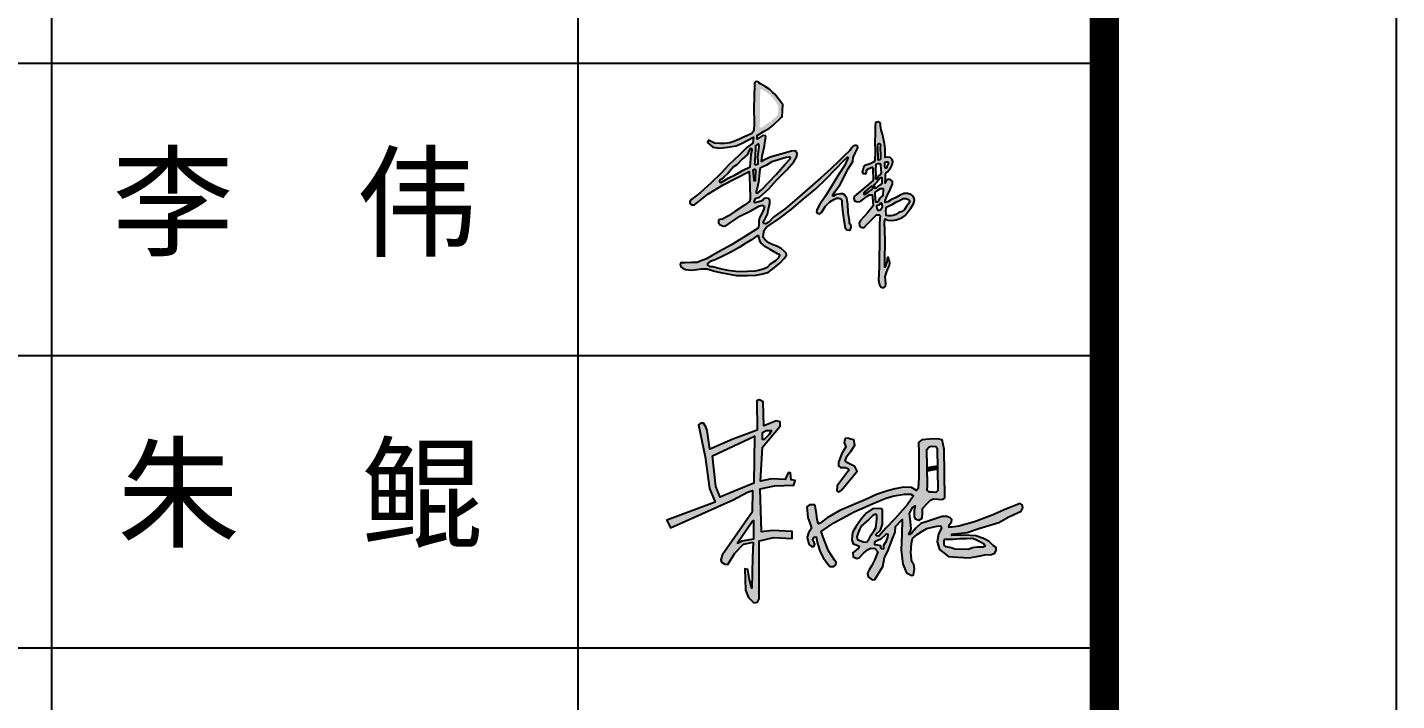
# Model space of a CAD drawing. Extents: x 9539573 to 9710259, y 1656270 to 2510207.
# Drawn here: x 9678225 to 9682909, y 1676354 to 1678657 of the extents above; entities that cross this region are included whole.
import ezdxf

# ---------------------------------------------------------------- set-up
doc = ezdxf.new("R2010")
doc.units = 0
doc.header["$LTSCALE"] = 1000
doc.header["$MEASUREMENT"] = 0
doc.layers.get('0').update_dxf_attribs({"linetype": 'CONTINUOUS'})
for name, color, linetype in [('PP-PM-TK', 7, 'CONTINUOUS'), ('PUB_TITLE', 4, 'CONTINUOUS'), ('签名', 255, 'CONTINUOUS')]:
    doc.layers.add(name, color=color, linetype=linetype)
doc.styles.add('-黑体', font='')
doc.styles.get('-黑体').set_extended_font_data('SimSun')

# ---------------------------------------------------------------- blocks, each defined once
blk = doc.blocks.new('A1-TK')
h = blk.add_hatch(color=7)
h.paths.add_polyline_path([(9150602.5, 1818049.7), (9150629.6, 1818079.5), (9150664.9, 1818114.8), (9150688.1, 1818141.9), (9150698.8, 1818161), (9150699.8, 1818171.1), (9150697.7, 1818176.1), (9150691.3, 1818180.1), (9150680.2, 1818178.9), (9150607.9, 1818158.5), (9150583.5, 1818147.2), (9150577.8, 1818143.6), (9150579.8, 1818161.3), (9150588.1, 1818196.6), (9150590.3, 1818215.2), (9150592.5, 1818226.3), (9150591, 1818231.3), (9150585.5, 1818232.2), (9150580.2, 1818231.2), (9150569.4, 1818224.6), (9150563.3, 1818220.4), (9150563.3, 1818232.9), (9150584.5, 1818246.6), (9150604.6, 1818257.5), (9150616.7, 1818266.4), (9150643.2, 1818291.4), (9150647.9, 1818296.5), (9150650.2, 1818337.1), (9150642.5, 1818348.6), (9150633.5, 1818360.1), (9150624.3, 1818372.5), (9150615.5, 1818380.9), (9150605.9, 1818389.3), (9150590.8, 1818399.7), (9150574.1, 1818408.7), (9150568.5, 1818412.3), (9150565.9, 1818416.4), (9150558.4, 1818416.8), (9150554.3, 1818412.7), (9150553.5, 1818408), (9150552.6, 1818363.2), (9150552.1, 1818328), (9150553.1, 1818273.2), (9150551.1, 1818248.8), (9150545, 1818239.3), (9150529.7, 1818232.7), (9150514, 1818225.9), (9150502.1, 1818219.6), (9150482.8, 1818212.4), (9150469, 1818207.1), (9150450.9, 1818205.5), (9150435, 1818204.8), (9150417.4, 1818206.3), (9150409.9, 1818209.8), (9150405.1, 1818212.1), (9150397, 1818215.9), (9150393.4, 1818208.4), (9150411.3, 1818192.6), (9150434.8, 1818189.5), (9150461.8, 1818192.2), (9150491.4, 1818196.5), (9150511.6, 1818206.5), (9150550, 1818226.4), (9150548.3, 1818206.5), (9150529.2, 1818192.3), (9150501.3, 1818164.6), (9150465.5, 1818131.9), (9150440.3, 1818103.3), (9150405, 1818069.8), (9150368.6, 1818037.7), (9150338.9, 1818014.6), (9150332.1, 1818006.1), (9150333.4, 1817999), (9150338.1, 1817995.1), (9150348.4, 1817995.6), (9150394.4, 1818031.3), (9150446.7, 1818063.8), (9150486.9, 1818083.7), (9150535.4, 1818109.6), (9150538, 1818063.5), (9150539.2, 1818014.8), (9150536.9, 1818006.1), (9150516, 1817991.3), (9150486.5, 1817972.3), (9150464.8, 1817958), (9150444.1, 1817946.1), (9150436.1, 1817944.8), (9150432.5, 1817944), (9150430.7, 1817940.6), (9150430.5, 1817933.7), (9150436.9, 1817926.6), (9150447.6, 1817922.4), (9150455.8, 1817923.7), (9150503.9, 1817956.2), (9150541.5, 1817974.7), (9150568.6, 1817990.9), (9150580.4, 1817994), (9150587.6, 1817989.9), (9150583.1, 1817974.7), (9150572.8, 1817955.5), (9150570.7, 1817950.7), (9150568.3, 1817939.9), (9150568.7, 1817924.1), (9150565.9, 1817915.5), (9150508.6, 1817879), (9150472.9, 1817856.8), (9150437.6, 1817837.6), (9150408.9, 1817821.5), (9150389.3, 1817810.2), (9150368.4, 1817802.4), (9150357.9, 1817797.7), (9150338.5, 1817797.7), (9150317.2, 1817797.3), (9150302.1, 1817796.6), (9150299.9, 1817792.1), (9150301.7, 1817783.7), (9150309.6, 1817777), (9150318.3, 1817774.2), (9150338.7, 1817771.9), (9150356.2, 1817774.4), (9150371.2, 1817776.4), (9150392.1, 1817776.2), (9150416.9, 1817768.8), (9150442.8, 1817762.3), (9150492.7, 1817753.9), (9150528.5, 1817753.5), (9150559.4, 1817754.3), (9150582.8, 1817759.1), (9150601.6, 1817765.4), (9150622.8, 1817781.2), (9150640.8, 1817796.1), (9150655.2, 1817812.2), (9150663.4, 1817823.6), (9150661.7, 1817829.8), (9150655.2, 1817836.4), (9150645.4, 1817846.3), (9150632.3, 1817852.5), (9150614.1, 1817860.1), (9150603.4, 1817865.8), (9150591.2, 1817874.6), (9150583.6, 1817883.5), (9150584.1, 1817896), (9150586.8, 1817909.1), (9150595.3, 1817918.3), (9150636.9, 1817947.7), (9150679.4, 1817979.5), (9150719.1, 1818013.9), (9150763.2, 1818050), (9150798.9, 1818084.7), (9150831.7, 1818118.1), (9150860.2, 1818147.9), (9150871.4, 1818158.7), (9150874, 1818157), (9150862.9, 1818130.4), (9150839.1, 1818094.4), (9150809.5, 1818045.6), (9150796.1, 1818023.6), (9150776.4, 1817994.7), (9150767.6, 1817978.2), (9150766.3, 1817971.8), (9150768.6, 1817966.3), (9150777, 1817964.4), (9150783.4, 1817969.5), (9150796.6, 1817990.4), (9150811.2, 1818005.5), (9150824.8, 1818013.6), (9150834.1, 1818017.5), (9150842.8, 1818018.2), (9150849.6, 1818015.5), (9150852, 1818011.7), (9150852.4, 1817998.2), (9150855.8, 1817966.2), (9150859.7, 1817943.2), (9150864.4, 1817917.1), (9150869.8, 1817909.8), (9150878.2, 1817909.1), (9150882.6, 1817910.6), (9150884.8, 1817919.3), (9150883.1, 1817927.5), (9150878.6, 1817931.8), (9150878.3, 1817940.1), (9150874.6, 1817968.8), (9150872.7, 1817997.6), (9150869.4, 1818018.4), (9150865.9, 1818023), (9150861.8, 1818029.3), (9150855.5, 1818033.1), (9150847.9, 1818032.6), (9150834, 1818030.4), (9150829.1, 1818028.2), (9150824.5, 1818025.2), (9150820.7, 1818027.4), (9150828.3, 1818039.6), (9150846.6, 1818064.7), (9150874.6, 1818118.1), (9150889.8, 1818143.5), (9150891.7, 1818157.7), (9150898.6, 1818172.4), (9150907.1, 1818190), (9150906.2, 1818195.5), (9150901.9, 1818197.9), (9150896.5, 1818198.4), (9150891.2, 1818195.8), (9150885.4, 1818190.7), (9150879.6, 1818181.2), (9150860.2, 1818162.5), (9150843, 1818145.9), (9150815, 1818118.6), (9150780.6, 1818087.2), (9150744.5, 1818055.4), (9150708.2, 1818023.7), (9150659.3, 1817982.6), (9150619.8, 1817954.4), (9150602.3, 1817936.1), (9150593.1, 1817929.9), (9150585.7, 1817931.4), (9150583.8, 1817935.3), (9150588.1, 1817942.4), (9150598, 1817962.8), (9150601.6, 1817981.4), (9150606.7, 1817998.8), (9150606.7, 1818010.2), (9150601.9, 1818017.4), (9150593.7, 1818017.5), (9150586.8, 1818016.7), (9150582.8, 1818011.2), (9150576.6, 1818007.7), (9150564.2, 1818004.8), (9150554.9, 1818002), (9150553, 1818004.7), (9150554.9, 1818012.9), (9150558.9, 1818017.8), (9150571.4, 1818021.3)])
h.paths.add_polyline_path([(9150560, 1818036.1), (9150559.3, 1818041.2), (9150562.5, 1818052.2), (9150567.7, 1818073.3), (9150570.8, 1818105.1), (9150571.7, 1818119.6), (9150579.8, 1818124.5), (9150594.6, 1818130.9), (9150613.4, 1818142.3), (9150624.3, 1818145.3), (9150662.3, 1818156.6), (9150674.1, 1818158.8), (9150677, 1818157), (9150676.3, 1818153.1), (9150658, 1818133.2), (9150628, 1818099), (9150577.5, 1818047), (9150563.4, 1818034)], flags=16)
h.paths.add_polyline_path([(9150553.7, 1818077), (9150552.4, 1818077.2), (9150552.2, 1818079.6), (9150549, 1818115.1), (9150553.4, 1818117.2), (9150557.5, 1818115.4), (9150556.2, 1818081.3), (9150555.7, 1818077.5)], flags=16)
h.paths.add_polyline_path([(9150487.8, 1818098.4), (9150463.5, 1818086.2), (9150439.3, 1818071.2), (9150433.9, 1818073.9), (9150434.4, 1818080.1), (9150439.8, 1818082.2), (9150448.8, 1818090.1), (9150463.4, 1818103.1), (9150474.7, 1818117.5), (9150482.5, 1818125.1), (9150492.9, 1818132.4), (9150511.9, 1818151.2), (9150530.1, 1818167.1), (9150534.1, 1818178.4), (9150540, 1818187.8), (9150543.9, 1818187.2), (9150546.1, 1818183.6), (9150542.8, 1818168.3), (9150540.9, 1818152.3), (9150539.2, 1818124.8), (9150515.2, 1818114.2)], flags=16)
h.paths.add_polyline_path([(9150557.2, 1818132.5), (9150554.3, 1818134.2), (9150554.8, 1818141.8), (9150556.2, 1818166.8), (9150557, 1818185.6), (9150556.7, 1818197.6), (9150566, 1818204.4), (9150567.6, 1818203.4), (9150568.7, 1818201.5), (9150570.1, 1818194.4), (9150568.1, 1818185.2), (9150567, 1818177.5), (9150565.1, 1818159.1), (9150566.4, 1818140.4), (9150566.4, 1818135.6)], flags=16)
h.paths.add_polyline_path([(9150564.1, 1817890.3), (9150568.3, 1817888.6), (9150568.2, 1817884.7), (9150571.6, 1817873.5), (9150575.9, 1817865.6), (9150591.4, 1817851.6), (9150607.9, 1817841.9), (9150632.7, 1817828.1), (9150639.8, 1817824.8), (9150640.4, 1817821.4), (9150637.1, 1817815.6), (9150626.6, 1817805.3), (9150608.2, 1817793.1), (9150599.8, 1817783.7), (9150586.4, 1817777.4), (9150567.8, 1817772.1), (9150556.5, 1817768.9), (9150529.5, 1817768), (9150510.6, 1817767.4), (9150489.4, 1817768.5), (9150462.6, 1817771.5), (9150440.8, 1817776.7), (9150410.2, 1817783.8), (9150400.2, 1817784.4), (9150392.9, 1817790.4), (9150393, 1817794.9), (9150402.2, 1817801.1), (9150418.8, 1817807.4), (9150449.6, 1817821.8), (9150474.8, 1817834.7), (9150501.1, 1817848.8), (9150524.5, 1817863.8), (9150543, 1817875.8)], flags=16)
h.paths.add_polyline_path([(9150577.2, 1818258.8), (9150571.9, 1818260.9), (9150573.4, 1818389.7), (9150574.9, 1818391.4), (9150579.5, 1818390), (9150598.6, 1818378.2), (9150608.5, 1818369.9), (9150617.2, 1818359), (9150625.2, 1818349.1), (9150633.5, 1818336), (9150635.5, 1818331.6), (9150635.5, 1818319.9), (9150633.9, 1818305.5), (9150631.4, 1818300.1), (9150627.3, 1818295.8), (9150614.2, 1818285.3), (9150602.1, 1818276), (9150593, 1818270.2)], flags=16)
h = blk.add_hatch(color=7)
h.paths.add_polyline_path([(9151002.4, 1818100.5), (9151003.9, 1818104.6), (9151009.3, 1818108.5), (9151020.4, 1818123), (9151024.3, 1818131.8), (9151026.5, 1818143.9), (9151024.5, 1818150.2), (9151021.8, 1818154), (9151017.7, 1818157.2), (9151008, 1818158), (9151001.3, 1818157), (9151000.7, 1818186.8), (9150998.8, 1818205.5), (9150991.9, 1818237.3), (9150989.5, 1818244.2), (9150987.1, 1818251.8), (9150985.4, 1818265.2), (9150984.7, 1818274.3), (9150976.5, 1818279.1), (9150967.3, 1818277), (9150966.1, 1818262.9), (9150966.1, 1818238.2), (9150965.1, 1818210.2), (9150966.1, 1818176.6), (9150965.7, 1818149.2), (9150962.7, 1818141.9), (9150950, 1818135.9), (9150931.5, 1818129.3), (9150927.2, 1818123), (9150924.4, 1818113.6), (9150921.8, 1818108), (9150926.1, 1818102), (9150933.6, 1818101.7), (9150937.5, 1818106.5), (9150937.3, 1818112.1), (9150940.7, 1818117.2), (9150953.4, 1818123.2), (9150957.5, 1818124.1), (9150958.6, 1818119.2), (9150959.4, 1818078.9), (9150903, 1818030.5), (9150894.5, 1818023.3), (9150893.7, 1818016.4), (9150895.9, 1818009.2), (9150902.4, 1818006.2), (9150913.8, 1818006), (9150923.6, 1818012.3), (9150937.6, 1818024), (9150946.9, 1818029.1), (9150956.1, 1818029.3), (9150957.3, 1818021.1), (9150960, 1817991.7), (9150939.9, 1817967.8), (9150915.7, 1817940.8), (9150911.3, 1817932.7), (9150912.7, 1817924.8), (9150916.2, 1817920.2), (9150921.9, 1817917.2), (9150929, 1817917.7), (9150938.3, 1817928.3), (9150958.9, 1817948.4), (9150967.6, 1817957.7), (9150972.8, 1817961.2), (9150979.9, 1817960.7), (9150983.4, 1817957.7), (9150983.1, 1817950.1), (9150981, 1817927.8), (9150981, 1817892.5), (9150980.5, 1817784.5), (9150978.7, 1817758.5), (9150978.2, 1817739.1), (9150981.5, 1817721.4), (9150986.6, 1817713.5), (9150995.2, 1817711.6), (9151001.7, 1817716.5), (9151003.4, 1817724), (9151001.9, 1817739.5), (9151001.1, 1817748.6), (9151004.7, 1817760.9), (9151010.3, 1817776.1), (9151015.3, 1817788.2), (9151016.3, 1817796.5), (9151015.5, 1817803.2), (9151013.1, 1817808.6), (9151012.5, 1817814), (9151011, 1817816.1), (9151008.2, 1817811.4), (9151007.1, 1817805.1), (9151005.4, 1817796.8), (9151001.5, 1817787.5), (9150999.7, 1817782.4), (9150999.2, 1817788), (9150999.2, 1817804.4), (9151001, 1817874.8), (9150998.7, 1817935.6), (9150999.4, 1817941.7), (9151001.1, 1817947.3), (9151009.4, 1817942.9), (9151026, 1817941.1), (9151039, 1817943.4), (9151057.8, 1817950.6), (9151068.7, 1817958.6), (9151076.2, 1817967.4), (9151088.8, 1817984.4), (9151097.8, 1817998.4), (9151101.1, 1818009.7), (9151099.7, 1818018.3), (9151094.9, 1818025.8), (9151088.4, 1818030.1), (9151076.9, 1818033.6), (9151064.9, 1818033.6), (9151052.3, 1818028), (9151038.1, 1818020.8), (9151022.4, 1818013.3), (9151009.7, 1818005.9), (9151001.3, 1818003.4), (9151000.4, 1818009.1), (9151006.2, 1818025), (9151014.2, 1818039.5), (9151021, 1818055.2), (9151026, 1818066.1), (9151025.9, 1818074.6), (9151023, 1818078.5), (9151017.9, 1818081.4), (9151009, 1818081.6), (9151004.6, 1818077.2), (9151003.4, 1818072.4), (9151001, 1818069.5), (9151002, 1818086.9)])
h.paths.add_polyline_path([(9150990.3, 1818087.4), (9150991.1, 1818083.7), (9150991.1, 1818079.1), (9150991.1, 1818070.1), (9150985.5, 1818065.3), (9150975.5, 1818058.5), (9150970.6, 1818053.3), (9150965.4, 1818052.5), (9150962.9, 1818060), (9150962.5, 1818063.8), (9150966.5, 1818067.1), (9150972.1, 1818072.6), (9150979.6, 1818080.8), (9150983.4, 1818087.3), (9150987.7, 1818087.6)], flags=16)
h.paths.add_polyline_path([(9150983.6, 1818097.6), (9150978, 1818092.8), (9150973.2, 1818083.8), (9150969.2, 1818084.3), (9150967.7, 1818087), (9150968.4, 1818097.3), (9150968.3, 1818112.5), (9150969.2, 1818134), (9150969.8, 1818134.4), (9150974.9, 1818135.8), (9150979.3, 1818135.8), (9150983.7, 1818135.6), (9150986, 1818132.5), (9150987, 1818118.7), (9150987.7, 1818105.2)], flags=16)
h.paths.add_polyline_path([(9151000.9, 1818121.3), (9150998.8, 1818126.3), (9150998.5, 1818139.8), (9151003.1, 1818140.7), (9151009.3, 1818141.1), (9151011.7, 1818139.6), (9151012, 1818134.9), (9151009, 1818130.4), (9151007.9, 1818123.3), (9151006, 1818121.7)], flags=16)
h.paths.add_polyline_path([(9150989, 1818051.6), (9150992.3, 1818050.8), (9150993.8, 1818047.8), (9150992.4, 1818026.6), (9150986.1, 1818022), (9150982.4, 1818018), (9150978.4, 1818010.5), (9150976.4, 1818006), (9150973.1, 1818004.6), (9150968.9, 1818004.7), (9150966.3, 1818030.4), (9150966.1, 1818038.7), (9150969.8, 1818041), (9150971.8, 1818042.7), (9150985.1, 1818051.4)], flags=16)
h.paths.add_polyline_path([(9150957.7, 1818057.8), (9150958.7, 1818052.2), (9150954.8, 1818047.2), (9150942.2, 1818038.6), (9150930.4, 1818030.2), (9150927.5, 1818032), (9150927.5, 1818035.4), (9150931.9, 1818040.7), (9150948.1, 1818054.9), (9150953.9, 1818058.9)], flags=16)
h.paths.add_polyline_path([(9150982.4, 1818149.3), (9150978.1, 1818148.5), (9150977.4, 1818150.7), (9150976.4, 1818159.6), (9150975.8, 1818189.2), (9150975.9, 1818201.2), (9150976, 1818201.2), (9150979.8, 1818204.9), (9150982.7, 1818204.2), (9150984.3, 1818199.2), (9150983.6, 1818192.1), (9150984.6, 1818160.1), (9150984.6, 1818151.7)], flags=16)
h.paths.add_polyline_path([(9150986, 1818001.2), (9150988, 1818001), (9150989.6, 1817999.7), (9150990.4, 1817996.1), (9150991.5, 1817988.8), (9150990.6, 1817984.5), (9150987.6, 1817982), (9150984.5, 1817978.5), (9150977.4, 1817976.3), (9150974.6, 1817978.3), (9150972.1, 1817984.6), (9150971.6, 1817989.7), (9150973.9, 1817993.1), (9150978.6, 1817994.2), (9150981.7, 1817995.3), (9150984.8, 1818000.4)], flags=16)
h.paths.add_polyline_path([(9151036.8, 1818004.4), (9151051.9, 1818011.6), (9151062.1, 1818017.3), (9151071.3, 1818017.3), (9151080.7, 1818013.6), (9151083.9, 1818010.2), (9151084.3, 1818005.8), (9151079.7, 1817998), (9151075.2, 1817991.9), (9151067.2, 1817979.6), (9151058.4, 1817972.9), (9151048, 1817969), (9151037.4, 1817962.3), (9151028.4, 1817958.4), (9151021.3, 1817958.1), (9151011.1, 1817957.9), (9151004.6, 1817959.1), (9151004.4, 1817965), (9151003.6, 1817974), (9151003.7, 1817983.1), (9151004.8, 1817986.6), (9151006.1, 1817988.1), (9151025.2, 1817996.4)], flags=16)
h = blk.add_hatch(color=7)
h.paths.add_polyline_path([(9150573.7, 1817023.3), (9150622, 1817034), (9150688.3, 1817036.4), (9150692.7, 1817052.1), (9150679.3, 1817054.1), (9150676.7, 1817078.8), (9150668.9, 1817078.9), (9150659, 1817055.3), (9150611.5, 1817058), (9150574.6, 1817050.2), (9150581.4, 1817165.9), (9150641.9, 1817238), (9150642.1, 1817253), (9150628.5, 1817256.2), (9150595.2, 1817242.7), (9150585.9, 1817239), (9150583.4, 1817320.8), (9150571.2, 1817328), (9150561.9, 1817326.3), (9150563.4, 1817224.8), (9150479.8, 1817193.2), (9150406.6, 1817161.2), (9150400.9, 1817159.2), (9150392.4, 1817223.5), (9150387.3, 1817236.1), (9150379.6, 1817247.9), (9150370.5, 1817248.5), (9150362.8, 1817242.6), (9150385.4, 1817133.1), (9150399.9, 1817025.4), (9150419.4, 1816978.1), (9150254.3, 1816916.3), (9150266.9, 1816890.7), (9150481.1, 1816986.6), (9150530, 1817011.8), (9150547.3, 1817017.6), (9150545.3, 1816943.7), (9150442.7, 1816797.1), (9150438.5, 1816781.1), (9150441.3, 1816773.1), (9150452.2, 1816766.3), (9150462.7, 1816765.4), (9150486.8, 1816803.5), (9150516.3, 1816834.1), (9150548.7, 1816841.1), (9150546.8, 1816788.9), (9150545.2, 1816684), (9150536.2, 1816712.8), (9150530.9, 1816747.3), (9150521.3, 1816750.1), (9150522.3, 1816713.4), (9150523.3, 1816677.4), (9150533.2, 1816651.8), (9150551.8, 1816634), (9150564.4, 1816636.2), (9150570.1, 1816647.3), (9150569.4, 1816845.6), (9150581.2, 1816848.1), (9150618.5, 1816857.1), (9150682.4, 1816853.5), (9150682.4, 1816877.4), (9150615.7, 1816881.1), (9150577.4, 1816877)])
h.paths.add_polyline_path([(9150551.2, 1817042.7), (9150448.6, 1817000.9), (9150436.9, 1816995.2), (9150421.7, 1817031.8), (9150410.5, 1817136.8), (9150554.3, 1817204.4)], flags=16)
h.paths.add_polyline_path([(9150551.2, 1816914.4), (9150551.2, 1816853.2), (9150511.6, 1816845.3), (9150495.2, 1816837.8), (9150547.6, 1816914.4)], flags=16)
h.paths.add_polyline_path([(9150581.4, 1817192.1), (9150581.4, 1817216.5), (9150593.2, 1817223), (9150612.1, 1817223), (9150603.9, 1817209.6), (9150587.3, 1817192.5)], flags=16)
h = blk.add_hatch(color=7)
h.paths.add_polyline_path([(9151164.9, 1816989.2), (9151198.5, 1816987.2), (9151204.4, 1816993), (9151203.1, 1817159.1), (9151196.1, 1817191.6), (9151180.1, 1817195.1), (9151153, 1817193.8), (9151125.9, 1817191), (9151114.6, 1817181.9), (9151116.5, 1817149.6), (9151116, 1817062.6), (9151113.2, 1817025.3), (9151108.5, 1817018.4), (9151090.8, 1817027.8), (9151063.1, 1817029.3), (9151034.5, 1817023.8), (9151009.1, 1817016.6), (9150970.6, 1817004.6), (9150937, 1816987.9), (9150846.2, 1816949.1), (9150802.9, 1816924.3), (9150778.1, 1816905.9), (9150773, 1816904.1), (9150768.2, 1816919.2), (9150765.4, 1816938.7), (9150762.2, 1816960.4), (9150760.4, 1816968.6), (9150742.1, 1816969), (9150733.3, 1816962.3), (9150736.5, 1816925.6), (9150748.1, 1816893.4), (9150747.9, 1816886.5), (9150738.4, 1816873.6), (9150734.2, 1816858.8), (9150739.5, 1816834.4), (9150749.3, 1816826), (9150756.9, 1816826.6), (9150759.7, 1816834.2), (9150758, 1816840), (9150751.9, 1816848.2), (9150758.4, 1816858.5), (9150765.1, 1816859.9), (9150768.8, 1816837.1), (9150778.9, 1816808), (9150790.4, 1816786.2), (9150802.7, 1816769.1), (9150811.9, 1816758.5), (9150825.5, 1816757.8), (9150832.4, 1816763.3), (9150832.8, 1816772.6), (9150827.8, 1816779.4), (9150807.2, 1816811.1), (9150792.4, 1816849.3), (9150782.1, 1816877.3), (9150825, 1816907.1), (9150894.8, 1816945), (9150959.7, 1816973.4), (9151002.6, 1816991.5), (9151032, 1817000), (9151066.4, 1817005), (9151088.3, 1817005), (9151098.2, 1816999.6), (9151077.7, 1816969.9), (9151034.4, 1816921), (9151003.2, 1816888.7), (9150978.8, 1816862.1), (9150971.9, 1816862.4), (9150969.8, 1816864.7), (9150969.1, 1816868), (9150984.4, 1816882.7), (9150991.4, 1816902.8), (9150992, 1816929.6), (9150992.2, 1816950.5), (9150989.9, 1816955.8), (9150978, 1816956.7), (9150957.7, 1816955.3), (9150935.9, 1816940), (9150918.8, 1816919.9), (9150900.1, 1816894.1), (9150890.5, 1816876.1), (9150888, 1816864.6), (9150887, 1816848.8), (9150891.7, 1816835.4), (9150901.6, 1816831.7), (9150912.2, 1816828.1), (9150909.9, 1816821.3), (9150897.4, 1816810.9), (9150890.5, 1816805.2), (9150890.9, 1816790.6), (9150904.4, 1816785.7), (9150911.6, 1816787.9), (9150927.3, 1816805.3), (9150942.8, 1816816), (9150951.7, 1816820.7), (9150964.9, 1816820), (9150975.2, 1816808.6), (9150964.4, 1816779.9), (9150955, 1816761.5), (9150945.8, 1816747.1), (9150940.3, 1816735.1), (9150942.8, 1816723.1), (9150956, 1816711.9), (9150965.9, 1816713.2), (9150992.5, 1816757.8), (9150998.5, 1816788.9), (9151010.2, 1816811), (9151024.2, 1816850), (9151034.5, 1816875.5), (9151036.7, 1816894.7), (9151059.1, 1816918.4), (9151058.2, 1816867), (9151055.5, 1816814.6), (9151061.5, 1816766.3), (9151073.4, 1816736.3), (9151091.5, 1816727.8), (9151097.7, 1816730.1), (9151100.6, 1816750.4), (9151098.3, 1816765.1), (9151091.7, 1816774.4), (9151088.1, 1816804.3), (9151090.9, 1816836.9), (9151094.6, 1816854), (9151110, 1816867.9), (9151129.6, 1816879.7), (9151143, 1816888.4), (9151177.5, 1816895.7), (9151189.6, 1816896.8), (9151193.5, 1816890.5), (9151183.1, 1816868.5), (9151179.2, 1816842.7), (9151186.7, 1816815.8), (9151217.5, 1816792.4), (9151249.4, 1816789.9), (9151288.7, 1816787.8), (9151325.9, 1816794.5), (9151342.3, 1816798.5), (9151364.6, 1816799.5), (9151375.9, 1816804.1), (9151380.2, 1816813.7), (9151380.7, 1816822.5), (9151371.4, 1816829), (9151356.5, 1816844), (9151337.3, 1816853.6), (9151311.4, 1816863.1), (9151271.8, 1816865.4), (9151228.9, 1816863.8), (9151229.2, 1816868.8), (9151281.2, 1816874.5), (9151321.6, 1816887.7), (9151389.4, 1816908.2), (9151423.3, 1816928.4), (9151466.2, 1816947.1), (9151472.2, 1816959.1), (9151469.4, 1816968.8), (9151462.7, 1816973.2), (9151416.2, 1816954.9), (9151367.3, 1816933.4), (9151306.9, 1816911.1), (9151253.2, 1816896.3), (9151229.9, 1816892.7), (9151218.2, 1816892.3), (9151219.4, 1816900.1), (9151227.4, 1816911.2), (9151228.7, 1816918.5), (9151222.7, 1816924.7), (9151211.4, 1816929.1), (9151195.7, 1816929.1), (9151147.9, 1816913.6), (9151123.2, 1816905.6), (9151107.3, 1816890.1), (9151093.2, 1816874), (9151084.8, 1816867.5), (9151081.3, 1816867.7), (9151082.6, 1816871.3), (9151085.8, 1816876.3), (9151088.4, 1816883.5), (9151090, 1816887.7), (9151086.7, 1816920.9), (9151084.4, 1816939.3), (9151094.1, 1816959.7), (9151103.6, 1816965.2), (9151099.9, 1816949.8), (9151100.4, 1816929.1), (9151103.9, 1816920.7), (9151116.1, 1816916.2), (9151127, 1816923.4), (9151128, 1816939.8), (9151128, 1816956.8), (9151146, 1816975.2), (9151155.7, 1816985.2)])
h.paths.add_polyline_path([(9151144.2, 1817019.4), (9151145.9, 1817035.9), (9151143.3, 1817157.8), (9151151.3, 1817167.9), (9151158.8, 1817169.9), (9151174.3, 1817168.6), (9151179, 1817163.3), (9151181, 1817018.3), (9151174.4, 1817011.2), (9151165.5, 1817012.1), (9151152.3, 1817011.8)], flags=16)
h.paths.add_polyline_path([(9151203.7, 1816851.5), (9151233.9, 1816851.9), (9151257.9, 1816853.5), (9151278.8, 1816853.7), (9151300.1, 1816854.5), (9151308.5, 1816851.5), (9151324.7, 1816843.1), (9151337.1, 1816836.2), (9151342.4, 1816827.9), (9151336.5, 1816824.4), (9151315.2, 1816824.2), (9151299.5, 1816821.8), (9151284.5, 1816815.7), (9151239.2, 1816817.1), (9151226.2, 1816821.8), (9151210, 1816825.5), (9151202.4, 1816831), (9151202.6, 1816845.8)], flags=16)
h.paths.add_polyline_path([(9150972.1, 1816932.7), (9150972.4, 1816920.7), (9150970.9, 1816908.3), (9150968.9, 1816890.6), (9150962.9, 1816880.9), (9150952.9, 1816866.9), (9150945.2, 1816850.5), (9150936.7, 1816841.5), (9150925.5, 1816842.5), (9150906.6, 1816850.1), (9150903.8, 1816859.3), (9150908.3, 1816873), (9150913.3, 1816884.4), (9150919, 1816896.1), (9150937.1, 1816912.5), (9150943.6, 1816917.2), (9150949.7, 1816923.7), (9150958, 1816931.9), (9150965, 1816935.8), (9150970.7, 1816935.9)], flags=16)
h.paths.add_polyline_path([(9151011.3, 1816867.3), (9151009.6, 1816858.1), (9151004.9, 1816845.8), (9150996.5, 1816831.3), (9150995.8, 1816820.1), (9150989.5, 1816818.9), (9150986.1, 1816820.6), (9150984.9, 1816824.4), (9150984.4, 1816829.5), (9150974.8, 1816832.4), (9150964.5, 1816833.7), (9150963.9, 1816837.3), (9150964.3, 1816841.3), (9150970.3, 1816845), (9150986.1, 1816851.3), (9151003.4, 1816867.4), (9151005.1, 1816868.5)], flags=16)
for points in [[(9150904.6, 1817084.5), (9150897.6, 1817099.9), (9150867.1, 1817114.5), (9150863.9, 1817119.5), (9150870.3, 1817136.7), (9150884.3, 1817153.4), (9150896.9, 1817172.9), (9150893.3, 1817191.7), (9150879, 1817195.2), (9150876, 1817197.1), (9150863.8, 1817195.7), (9150860.3, 1817182.7), (9150866.8, 1817167.5), (9150852.3, 1817144.6), (9150840.6, 1817114.7), (9150840.6, 1817101.9), (9150848.4, 1817096.9), (9150865.2, 1817096.9), (9150875.5, 1817091.7), (9150876.9, 1817087.7), (9150836.5, 1817033.7), (9150836, 1817017.4), (9150842, 1817012), (9150851.3, 1817018.7)], [(9151179.8, 1817102), (9151144.6, 1817096.8), (9151144.8, 1817084.2), (9151180, 1817090.8)]]:
    blk.add_hatch(color=7).paths.add_polyline_path(points)
for points in [[(9150405.1, 1818212.1), (9150397, 1818215.9), (9150393.4, 1818208.4), (9150411.3, 1818192.6), (9150434.8, 1818189.5), (9150461.8, 1818192.2), (9150491.4, 1818196.5), (9150511.6, 1818206.5), (9150550, 1818226.4), (9150548.3, 1818206.5), (9150529.2, 1818192.3), (9150501.3, 1818164.6), (9150465.5, 1818131.9), (9150440.3, 1818103.3), (9150405, 1818069.8), (9150368.6, 1818037.7), (9150338.9, 1818014.6), (9150332.1, 1818006.1), (9150333.4, 1817999), (9150338.1, 1817995.1), (9150348.4, 1817995.6), (9150394.4, 1818031.3), (9150446.7, 1818063.8), (9150486.9, 1818083.7), (9150535.4, 1818109.6), (9150538, 1818063.5), (9150539.2, 1818014.8), (9150536.9, 1818006.1), (9150516, 1817991.3), (9150486.5, 1817972.3), (9150464.8, 1817958), (9150444.1, 1817946.1), (9150436.1, 1817944.8), (9150432.5, 1817944), (9150430.7, 1817940.6), (9150430.5, 1817933.7), (9150436.9, 1817926.6), (9150447.6, 1817922.4), (9150455.8, 1817923.7), (9150503.9, 1817956.2), (9150541.5, 1817974.7), (9150568.6, 1817990.9), (9150580.4, 1817994), (9150587.6, 1817989.9), (9150583.1, 1817974.7), (9150572.8, 1817955.5), (9150570.7, 1817950.7), (9150568.3, 1817939.9), (9150568.7, 1817924.1), (9150565.9, 1817915.5), (9150508.6, 1817879), (9150472.9, 1817856.8), (9150437.6, 1817837.6), (9150408.9, 1817821.5), (9150389.3, 1817810.2), (9150368.4, 1817802.4), (9150357.9, 1817797.7), (9150338.5, 1817797.7), (9150317.2, 1817797.3), (9150302.1, 1817796.6), (9150299.9, 1817792.1), (9150301.7, 1817783.7), (9150309.6, 1817777), (9150318.3, 1817774.2), (9150338.7, 1817771.9), (9150356.2, 1817774.4), (9150371.2, 1817776.4), (9150392.1, 1817776.2), (9150416.9, 1817768.8), (9150442.8, 1817762.3), (9150492.7, 1817753.9), (9150528.5, 1817753.5), (9150559.4, 1817754.3), (9150582.8, 1817759.1), (9150601.6, 1817765.4), (9150622.8, 1817781.2), (9150640.8, 1817796.1), (9150655.2, 1817812.2), (9150663.4, 1817823.6), (9150661.7, 1817829.8), (9150655.2, 1817836.4), (9150645.4, 1817846.3), (9150632.3, 1817852.5), (9150614.1, 1817860.1), (9150603.4, 1817865.8), (9150591.2, 1817874.6), (9150583.6, 1817883.5), (9150584.1, 1817896), (9150586.8, 1817909.1), (9150595.3, 1817918.3), (9150636.9, 1817947.7), (9150679.4, 1817979.5), (9150719.1, 1818013.9), (9150763.2, 1818050), (9150798.9, 1818084.7), (9150831.7, 1818118.1), (9150860.2, 1818147.9), (9150871.4, 1818158.7), (9150874, 1818157), (9150862.9, 1818130.4), (9150839.1, 1818094.4), (9150809.5, 1818045.6), (9150796.1, 1818023.6), (9150776.4, 1817994.7), (9150767.6, 1817978.2), (9150766.3, 1817971.8), (9150768.6, 1817966.3), (9150777, 1817964.4), (9150783.4, 1817969.5), (9150796.6, 1817990.4), (9150811.2, 1818005.5), (9150824.8, 1818013.6), (9150834.1, 1818017.5), (9150842.8, 1818018.2), (9150849.6, 1818015.5), (9150852, 1818011.7), (9150852.4, 1817998.2), (9150855.8, 1817966.2), (9150859.7, 1817943.2), (9150864.4, 1817917.1), (9150869.8, 1817909.8), (9150878.2, 1817909.1), (9150882.6, 1817910.6), (9150884.8, 1817919.3), (9150883.1, 1817927.5), (9150878.6, 1817931.8), (9150878.3, 1817940.1), (9150874.6, 1817968.8), (9150872.7, 1817997.6), (9150869.4, 1818018.4), (9150865.9, 1818023), (9150861.8, 1818029.3), (9150855.5, 1818033.1), (9150847.9, 1818032.6), (9150834, 1818030.4), (9150829.1, 1818028.2), (9150824.5, 1818025.2), (9150820.7, 1818027.4), (9150828.3, 1818039.6), (9150846.6, 1818064.7), (9150874.6, 1818118.1), (9150889.8, 1818143.5), (9150891.7, 1818157.7), (9150898.6, 1818172.4), (9150907.1, 1818190), (9150906.2, 1818195.5), (9150901.9, 1818197.9), (9150896.5, 1818198.4), (9150891.2, 1818195.8), (9150885.4, 1818190.7), (9150879.6, 1818181.2), (9150860.2, 1818162.5), (9150843, 1818145.9), (9150815, 1818118.6), (9150780.6, 1818087.2), (9150744.5, 1818055.4), (9150708.2, 1818023.7), (9150659.3, 1817982.6), (9150619.8, 1817954.4), (9150602.3, 1817936.1), (9150593.1, 1817929.9), (9150585.7, 1817931.4), (9150583.8, 1817935.3), (9150588.1, 1817942.4), (9150598, 1817962.8), (9150601.6, 1817981.4), (9150606.7, 1817998.8), (9150606.7, 1818010.2), (9150601.9, 1818017.4), (9150593.7, 1818017.5), (9150586.8, 1818016.7), (9150582.8, 1818011.2), (9150576.6, 1818007.7), (9150564.2, 1818004.8), (9150554.9, 1818002), (9150553, 1818004.7), (9150554.9, 1818012.9), (9150558.9, 1818017.8), (9150571.4, 1818021.3), (9150602.5, 1818049.7), (9150629.6, 1818079.5), (9150664.9, 1818114.8), (9150688.1, 1818141.9), (9150698.8, 1818161), (9150699.8, 1818171.1), (9150697.7, 1818176.1), (9150691.3, 1818180.1), (9150680.2, 1818178.9), (9150607.9, 1818158.5), (9150583.5, 1818147.2), (9150577.8, 1818143.6), (9150579.8, 1818161.3), (9150588.1, 1818196.6), (9150590.3, 1818215.2), (9150592.5, 1818226.3), (9150591, 1818231.3), (9150585.5, 1818232.2), (9150580.2, 1818231.2), (9150569.4, 1818224.6), (9150563.3, 1818220.4), (9150563.3, 1818232.9), (9150584.5, 1818246.6), (9150604.6, 1818257.5), (9150616.7, 1818266.4), (9150643.2, 1818291.4), (9150647.9, 1818296.5), (9150650.2, 1818337.1), (9150642.5, 1818348.6), (9150633.5, 1818360.1), (9150624.3, 1818372.5), (9150615.5, 1818380.9), (9150605.9, 1818389.3), (9150590.8, 1818399.7), (9150574.1, 1818408.7), (9150568.5, 1818412.3), (9150565.9, 1818416.4), (9150558.4, 1818416.8), (9150554.3, 1818412.7), (9150553.5, 1818408), (9150552.6, 1818363.2), (9150552.1, 1818328), (9150553.1, 1818273.2), (9150551.1, 1818248.8), (9150545, 1818239.3), (9150529.7, 1818232.7), (9150514, 1818225.9), (9150502.1, 1818219.6), (9150482.8, 1818212.4), (9150469, 1818207.1), (9150450.9, 1818205.5), (9150435, 1818204.8), (9150417.4, 1818206.3), (9150409.9, 1818209.8), (9150405.1, 1818212.1)], [(9150566, 1818204.4), (9150556.7, 1818197.6), (9150557, 1818185.6), (9150556.2, 1818166.8), (9150554.8, 1818141.8), (9150554.3, 1818134.2), (9150557.2, 1818132.5), (9150566.4, 1818135.6), (9150566.4, 1818140.4), (9150565.1, 1818159.1), (9150567, 1818177.5), (9150568.1, 1818185.2), (9150570.1, 1818194.4), (9150568.7, 1818201.5), (9150567.6, 1818203.4), (9150566, 1818204.4)], [(9150549, 1818115.1), (9150553.4, 1818117.2), (9150557.5, 1818115.4), (9150556.2, 1818081.3), (9150555.7, 1818077.5), (9150553.7, 1818077), (9150552.4, 1818077.2), (9150552.2, 1818079.6), (9150549, 1818115.1)], [(9150564.1, 1817890.3), (9150543, 1817875.8), (9150524.5, 1817863.8), (9150501.1, 1817848.8), (9150474.8, 1817834.7), (9150449.6, 1817821.8), (9150418.8, 1817807.4), (9150402.2, 1817801.1), (9150393, 1817794.9), (9150392.9, 1817790.4), (9150400.2, 1817784.4), (9150410.2, 1817783.8), (9150440.8, 1817776.7), (9150462.6, 1817771.5), (9150489.4, 1817768.5), (9150510.6, 1817767.4), (9150529.5, 1817768), (9150556.5, 1817768.9), (9150567.8, 1817772.1), (9150586.4, 1817777.4), (9150599.8, 1817783.7), (9150608.2, 1817793.1), (9150626.6, 1817805.3), (9150637.1, 1817815.6), (9150640.4, 1817821.4), (9150639.8, 1817824.8), (9150632.7, 1817828.1), (9150607.9, 1817841.9), (9150591.4, 1817851.6), (9150575.9, 1817865.6), (9150571.6, 1817873.5), (9150568.2, 1817884.7), (9150568.3, 1817888.6), (9150564.1, 1817890.3)], [(9150410.5, 1817136.8), (9150554.3, 1817204.4), (9150551.2, 1817042.7), (9150448.6, 1817000.9), (9150436.9, 1816995.2), (9150421.7, 1817031.8), (9150410.5, 1817136.8)], [(9150581.4, 1817216.5), (9150593.2, 1817223), (9150612.1, 1817223), (9150603.9, 1817209.6), (9150587.3, 1817192.5), (9150581.4, 1817192.1), (9150581.4, 1817216.5)], [(9151144.6, 1817096.8), (9151179.8, 1817102), (9151180, 1817090.8), (9151144.8, 1817084.2), (9151144.6, 1817096.8)], [(9150547.6, 1816914.4), (9150495.2, 1816837.8), (9150511.6, 1816845.3), (9150551.2, 1816853.2), (9150551.2, 1816914.4), (9150547.6, 1816914.4)], [(9150937.1, 1816912.5), (9150919, 1816896.1), (9150913.3, 1816884.4), (9150908.3, 1816873), (9150903.8, 1816859.3), (9150906.6, 1816850.1), (9150925.5, 1816842.5), (9150936.7, 1816841.5), (9150945.2, 1816850.5), (9150952.9, 1816866.9), (9150962.9, 1816880.9), (9150968.9, 1816890.6), (9150970.9, 1816908.3), (9150972.4, 1816920.7), (9150972.1, 1816932.7), (9150970.7, 1816935.9), (9150965, 1816935.8), (9150958, 1816931.9), (9150949.7, 1816923.7), (9150943.6, 1816917.2), (9150937.1, 1816912.5)], [(9151003.4, 1816867.4), (9150986.1, 1816851.3), (9150970.3, 1816845), (9150964.3, 1816841.3), (9150963.9, 1816837.3), (9150964.5, 1816833.7), (9150974.8, 1816832.4), (9150984.4, 1816829.5), (9150984.9, 1816824.4), (9150986.1, 1816820.6), (9150989.5, 1816818.9), (9150995.8, 1816820.1), (9150996.5, 1816831.3), (9151004.9, 1816845.8), (9151009.6, 1816858.1), (9151011.3, 1816867.3), (9151005.1, 1816868.5), (9151003.4, 1816867.4)], [(9151233.9, 1816851.9), (9151257.9, 1816853.5), (9151278.8, 1816853.7), (9151300.1, 1816854.5), (9151308.5, 1816851.5), (9151324.7, 1816843.1), (9151337.1, 1816836.2), (9151342.4, 1816827.9), (9151336.5, 1816824.4), (9151315.2, 1816824.2), (9151299.5, 1816821.8), (9151284.5, 1816815.7), (9151239.2, 1816817.1), (9151226.2, 1816821.8), (9151210, 1816825.5), (9151202.4, 1816831), (9151202.6, 1816845.8), (9151203.7, 1816851.5), (9151233.9, 1816851.9)]]:
    blk.add_lwpolyline(points)
for points in [[(9150984.7, 1818274.3), (9150976.5, 1818279.1), (9150967.3, 1818277), (9150966.1, 1818262.9), (9150966.1, 1818238.2), (9150965.1, 1818210.2), (9150966.1, 1818176.6), (9150965.7, 1818149.2), (9150962.7, 1818141.9), (9150950, 1818135.9), (9150931.5, 1818129.3), (9150927.2, 1818123), (9150924.4, 1818113.6), (9150921.8, 1818108), (9150926.1, 1818102), (9150933.6, 1818101.7), (9150937.5, 1818106.5), (9150937.3, 1818112.1), (9150940.7, 1818117.2), (9150953.4, 1818123.2), (9150957.5, 1818124.1), (9150958.6, 1818119.2), (9150959.4, 1818078.9), (9150903, 1818030.5), (9150894.5, 1818023.3), (9150893.7, 1818016.4), (9150895.9, 1818009.2), (9150902.4, 1818006.2), (9150913.8, 1818006), (9150923.6, 1818012.3), (9150937.6, 1818024), (9150946.9, 1818029.1), (9150956.1, 1818029.3), (9150957.3, 1818021.1), (9150960, 1817991.7), (9150939.9, 1817967.8), (9150915.7, 1817940.8), (9150911.3, 1817932.7), (9150912.7, 1817924.8), (9150916.2, 1817920.2), (9150921.9, 1817917.2), (9150929, 1817917.7), (9150938.3, 1817928.3), (9150958.9, 1817948.4), (9150967.6, 1817957.7), (9150972.8, 1817961.2), (9150979.9, 1817960.7), (9150983.4, 1817957.7), (9150983.1, 1817950.1), (9150981, 1817927.8), (9150981, 1817892.5), (9150980.5, 1817784.5), (9150978.7, 1817758.5), (9150978.2, 1817739.1), (9150981.5, 1817721.4), (9150986.6, 1817713.5), (9150995.2, 1817711.6), (9151001.7, 1817716.5), (9151003.4, 1817724), (9151001.9, 1817739.5), (9151001.1, 1817748.6), (9151004.7, 1817760.9), (9151010.3, 1817776.1), (9151015.3, 1817788.2), (9151016.3, 1817796.5), (9151015.5, 1817803.2), (9151013.1, 1817808.6), (9151012.5, 1817814), (9151011, 1817816.1), (9151008.2, 1817811.4), (9151007.1, 1817805.1), (9151005.4, 1817796.8), (9151001.5, 1817787.5), (9150999.7, 1817782.4), (9150999.2, 1817788), (9150999.2, 1817804.4), (9151001, 1817874.8), (9150998.7, 1817935.6), (9150999.4, 1817941.7), (9151001.1, 1817947.3), (9151009.4, 1817942.9), (9151026, 1817941.1), (9151039, 1817943.4), (9151057.8, 1817950.6), (9151068.7, 1817958.6), (9151076.2, 1817967.4), (9151088.8, 1817984.4), (9151097.8, 1817998.4), (9151101.1, 1818009.7), (9151099.7, 1818018.3), (9151094.9, 1818025.8), (9151088.4, 1818030.1), (9151076.9, 1818033.6), (9151064.9, 1818033.6), (9151052.3, 1818028), (9151038.1, 1818020.8), (9151022.4, 1818013.3), (9151009.7, 1818005.9), (9151001.3, 1818003.4), (9151000.4, 1818009.1), (9151006.2, 1818025), (9151014.2, 1818039.5), (9151021, 1818055.2), (9151026, 1818066.1), (9151025.9, 1818074.6), (9151023, 1818078.5), (9151017.9, 1818081.4), (9151009, 1818081.6), (9151004.6, 1818077.2), (9151003.4, 1818072.4), (9151001, 1818069.5), (9151002, 1818086.9), (9151002.4, 1818100.5), (9151003.9, 1818104.6), (9151009.3, 1818108.5), (9151020.4, 1818123), (9151024.3, 1818131.8), (9151026.5, 1818143.9), (9151024.5, 1818150.2), (9151021.8, 1818154), (9151017.7, 1818157.2), (9151008, 1818158), (9151001.3, 1818157), (9151000.7, 1818186.8), (9150998.8, 1818205.5), (9150991.9, 1818237.3), (9150989.5, 1818244.2), (9150987.1, 1818251.8), (9150985.4, 1818265.2), (9150984.7, 1818274.3)], [(9150434.4, 1818080.1), (9150433.9, 1818073.9), (9150439.3, 1818071.2), (9150463.5, 1818086.2), (9150487.8, 1818098.4), (9150515.2, 1818114.2), (9150539.2, 1818124.8), (9150540.9, 1818152.3), (9150542.8, 1818168.3), (9150546.1, 1818183.6), (9150543.9, 1818187.2), (9150540, 1818187.8), (9150534.1, 1818178.4), (9150530.1, 1818167.1), (9150511.9, 1818151.2), (9150492.9, 1818132.4), (9150482.5, 1818125.1), (9150474.7, 1818117.5), (9150463.4, 1818103.1), (9150448.8, 1818090.1), (9150439.8, 1818082.2), (9150434.4, 1818080.1)], [(9150976, 1818201.2), (9150979.8, 1818204.9), (9150982.7, 1818204.2), (9150984.3, 1818199.2), (9150983.6, 1818192.1), (9150984.6, 1818160.1), (9150984.6, 1818151.7), (9150982.4, 1818149.3), (9150978.1, 1818148.5), (9150977.4, 1818150.7), (9150976.4, 1818159.6), (9150975.8, 1818189.2), (9150975.9, 1818201.2)], [(9150571.7, 1818119.6), (9150570.8, 1818105.1), (9150567.7, 1818073.3), (9150562.5, 1818052.2), (9150559.3, 1818041.2), (9150560, 1818036.1), (9150563.4, 1818034), (9150577.5, 1818047), (9150628, 1818099), (9150658, 1818133.2), (9150676.3, 1818153.1), (9150677, 1818157), (9150674.1, 1818158.8), (9150662.3, 1818156.6), (9150624.3, 1818145.3), (9150613.4, 1818142.3), (9150594.6, 1818130.9), (9150579.8, 1818124.5), (9150571.7, 1818119.6)], [(9150969.2, 1818134), (9150968.3, 1818112.5), (9150968.4, 1818097.3), (9150967.7, 1818087), (9150969.2, 1818084.3), (9150973.2, 1818083.8), (9150978, 1818092.8), (9150983.6, 1818097.6), (9150987.7, 1818105.2), (9150987, 1818118.7), (9150986, 1818132.5), (9150983.7, 1818135.6), (9150979.3, 1818135.8), (9150974.9, 1818135.8), (9150969.8, 1818134.4)], [(9150998.5, 1818139.8), (9150998.8, 1818126.3), (9151000.9, 1818121.3), (9151006, 1818121.7), (9151007.9, 1818123.3), (9151009, 1818130.4), (9151012, 1818134.9), (9151011.7, 1818139.6), (9151009.3, 1818141.1), (9151003.1, 1818140.7), (9150998.5, 1818139.8)], [(9150983.4, 1818087.3), (9150979.6, 1818080.8), (9150972.1, 1818072.6), (9150966.5, 1818067.1), (9150962.5, 1818063.8), (9150962.9, 1818060), (9150965.4, 1818052.5), (9150970.6, 1818053.3), (9150975.5, 1818058.5), (9150985.5, 1818065.3), (9150991.1, 1818070.1), (9150991.1, 1818079.1), (9150991.1, 1818083.7), (9150990.3, 1818087.4), (9150987.7, 1818087.6)], [(9150948.1, 1818054.9), (9150931.9, 1818040.7), (9150927.5, 1818035.4), (9150927.5, 1818032), (9150930.4, 1818030.2), (9150942.2, 1818038.6), (9150954.8, 1818047.2), (9150958.7, 1818052.2), (9150957.7, 1818057.8), (9150953.9, 1818058.9), (9150948.1, 1818054.9)], [(9150971.8, 1818042.7), (9150985.1, 1818051.4), (9150989, 1818051.6), (9150992.3, 1818050.8), (9150993.8, 1818047.8), (9150992.4, 1818026.6), (9150986.1, 1818022), (9150982.4, 1818018), (9150978.4, 1818010.5), (9150976.4, 1818006), (9150973.1, 1818004.6), (9150968.9, 1818004.7), (9150966.3, 1818030.4), (9150966.1, 1818038.7), (9150969.8, 1818041)], [(9150984.8, 1818000.4), (9150981.7, 1817995.3), (9150978.6, 1817994.2), (9150973.9, 1817993.1), (9150971.6, 1817989.7), (9150972.1, 1817984.6), (9150974.6, 1817978.3), (9150977.4, 1817976.3), (9150984.5, 1817978.5), (9150987.6, 1817982), (9150990.6, 1817984.5), (9150991.5, 1817988.8), (9150990.4, 1817996.1), (9150989.6, 1817999.7), (9150988, 1818001), (9150986, 1818001.2)], [(9151006.1, 1817988.1), (9151025.2, 1817996.4), (9151036.8, 1818004.4), (9151051.9, 1818011.6), (9151062.1, 1818017.3), (9151071.3, 1818017.3), (9151080.7, 1818013.6), (9151083.9, 1818010.2), (9151084.3, 1818005.8), (9151079.7, 1817998), (9151075.2, 1817991.9), (9151067.2, 1817979.6), (9151058.4, 1817972.9), (9151048, 1817969), (9151037.4, 1817962.3), (9151028.4, 1817958.4), (9151021.3, 1817958.1), (9151011.1, 1817957.9), (9151004.6, 1817959.1), (9151004.4, 1817965), (9151003.6, 1817974), (9151003.7, 1817983.1), (9151004.8, 1817986.6)], [(9150548.7, 1816841.1), (9150546.8, 1816788.9), (9150545.2, 1816684), (9150536.2, 1816712.8), (9150530.9, 1816747.3), (9150521.3, 1816750.1), (9150522.3, 1816713.4), (9150523.3, 1816677.4), (9150533.2, 1816651.8), (9150551.8, 1816634), (9150564.4, 1816636.2), (9150570.1, 1816647.3), (9150569.4, 1816845.6), (9150581.2, 1816848.1), (9150618.5, 1816857.1), (9150682.4, 1816853.5), (9150682.4, 1816877.4), (9150615.7, 1816881.1), (9150577.4, 1816877), (9150573.7, 1817023.3), (9150622, 1817034), (9150688.3, 1817036.4), (9150692.7, 1817052.1), (9150679.3, 1817054.1), (9150676.7, 1817078.8), (9150668.9, 1817078.9), (9150659, 1817055.3), (9150611.5, 1817058), (9150574.6, 1817050.2), (9150581.4, 1817165.9), (9150641.9, 1817238), (9150642.1, 1817253), (9150628.5, 1817256.2), (9150595.2, 1817242.7), (9150585.9, 1817239), (9150583.4, 1817320.8), (9150571.2, 1817328), (9150561.9, 1817326.3), (9150563.4, 1817224.8), (9150479.8, 1817193.2), (9150406.6, 1817161.2), (9150400.9, 1817159.2), (9150392.4, 1817223.5), (9150387.3, 1817236.1), (9150379.6, 1817247.9), (9150370.5, 1817248.5), (9150362.8, 1817242.6), (9150385.4, 1817133.1), (9150399.9, 1817025.4), (9150419.4, 1816978.1), (9150254.3, 1816916.3), (9150266.9, 1816890.7), (9150481.1, 1816986.6), (9150530, 1817011.8), (9150547.3, 1817017.6), (9150545.3, 1816943.7), (9150442.7, 1816797.1), (9150438.5, 1816781.1), (9150441.3, 1816773.1), (9150452.2, 1816766.3), (9150462.7, 1816765.4), (9150486.8, 1816803.5), (9150516.3, 1816834.1)], [(9150760.4, 1816968.6), (9150742.1, 1816969), (9150733.3, 1816962.3), (9150736.5, 1816925.6), (9150748.1, 1816893.4), (9150747.9, 1816886.5), (9150738.4, 1816873.6), (9150734.2, 1816858.8), (9150739.5, 1816834.4), (9150749.3, 1816826), (9150756.9, 1816826.6), (9150759.7, 1816834.2), (9150758, 1816840), (9150751.9, 1816848.2), (9150758.4, 1816858.5), (9150765.1, 1816859.9), (9150768.8, 1816837.1), (9150778.9, 1816808), (9150790.4, 1816786.2), (9150802.7, 1816769.1), (9150811.9, 1816758.5), (9150825.5, 1816757.8), (9150832.4, 1816763.3), (9150832.8, 1816772.6), (9150827.8, 1816779.4), (9150807.2, 1816811.1), (9150792.4, 1816849.3), (9150782.1, 1816877.3), (9150825, 1816907.1), (9150894.8, 1816945), (9150959.7, 1816973.4), (9151002.6, 1816991.5), (9151032, 1817000), (9151066.4, 1817005), (9151088.3, 1817005), (9151098.2, 1816999.6), (9151077.7, 1816969.9), (9151034.4, 1816921), (9151003.2, 1816888.7), (9150978.8, 1816862.1), (9150971.9, 1816862.4), (9150969.8, 1816864.7), (9150969.1, 1816868), (9150984.4, 1816882.7), (9150991.4, 1816902.8), (9150992, 1816929.6), (9150992.2, 1816950.5), (9150989.9, 1816955.8), (9150978, 1816956.7), (9150957.7, 1816955.3), (9150935.9, 1816940), (9150918.8, 1816919.9), (9150900.1, 1816894.1), (9150890.5, 1816876.1), (9150888, 1816864.6), (9150887, 1816848.8), (9150891.7, 1816835.4), (9150901.6, 1816831.7), (9150912.2, 1816828.1), (9150909.9, 1816821.3), (9150897.4, 1816810.9), (9150890.5, 1816805.2), (9150890.9, 1816790.6), (9150904.4, 1816785.7), (9150911.6, 1816787.9), (9150927.3, 1816805.3), (9150942.8, 1816816), (9150951.7, 1816820.7), (9150964.9, 1816820), (9150975.2, 1816808.6), (9150964.4, 1816779.9), (9150955, 1816761.5), (9150945.8, 1816747.1), (9150940.3, 1816735.1), (9150942.8, 1816723.1), (9150956, 1816711.9), (9150965.9, 1816713.2), (9150992.5, 1816757.8), (9150998.5, 1816788.9), (9151010.2, 1816811), (9151024.2, 1816850), (9151034.5, 1816875.5), (9151036.7, 1816894.7), (9151059.1, 1816918.4), (9151058.2, 1816867), (9151055.5, 1816814.6), (9151061.5, 1816766.3), (9151073.4, 1816736.3), (9151091.5, 1816727.8), (9151097.7, 1816730.1), (9151100.6, 1816750.4), (9151098.3, 1816765.1), (9151091.7, 1816774.4), (9151088.1, 1816804.3), (9151090.9, 1816836.9), (9151094.6, 1816854), (9151110, 1816867.9), (9151129.6, 1816879.7), (9151143, 1816888.4), (9151177.5, 1816895.7), (9151189.6, 1816896.8), (9151193.5, 1816890.5), (9151183.1, 1816868.5), (9151179.2, 1816842.7), (9151186.7, 1816815.8), (9151217.5, 1816792.4), (9151249.4, 1816789.9), (9151288.7, 1816787.8), (9151325.9, 1816794.5), (9151342.3, 1816798.5), (9151364.6, 1816799.5), (9151375.9, 1816804.1), (9151380.2, 1816813.7), (9151380.7, 1816822.5), (9151371.4, 1816829), (9151356.5, 1816844), (9151337.3, 1816853.6), (9151311.4, 1816863.1), (9151271.8, 1816865.4), (9151228.9, 1816863.8), (9151229.2, 1816868.8), (9151281.2, 1816874.5), (9151321.6, 1816887.7), (9151389.4, 1816908.2), (9151423.3, 1816928.4), (9151466.2, 1816947.1), (9151472.2, 1816959.1), (9151469.4, 1816968.8), (9151462.7, 1816973.2), (9151416.2, 1816954.9), (9151367.3, 1816933.4), (9151306.9, 1816911.1), (9151253.2, 1816896.3), (9151229.9, 1816892.7), (9151218.2, 1816892.3), (9151219.4, 1816900.1), (9151227.4, 1816911.2), (9151228.7, 1816918.5), (9151222.7, 1816924.7), (9151211.4, 1816929.1), (9151195.7, 1816929.1), (9151147.9, 1816913.6), (9151123.2, 1816905.6), (9151107.3, 1816890.1), (9151093.2, 1816874), (9151084.8, 1816867.5), (9151081.3, 1816867.7), (9151082.6, 1816871.3), (9151085.8, 1816876.3), (9151088.4, 1816883.5), (9151090, 1816887.7), (9151086.7, 1816920.9), (9151084.4, 1816939.3), (9151094.1, 1816959.7), (9151103.6, 1816965.2), (9151099.9, 1816949.8), (9151100.4, 1816929.1), (9151103.9, 1816920.7), (9151116.1, 1816916.2), (9151127, 1816923.4), (9151128, 1816939.8), (9151128, 1816956.8), (9151146, 1816975.2), (9151155.7, 1816985.2), (9151164.9, 1816989.2), (9151198.5, 1816987.2), (9151204.4, 1816993), (9151203.1, 1817159.1), (9151196.1, 1817191.6), (9151180.1, 1817195.1), (9151153, 1817193.8), (9151125.9, 1817191), (9151114.6, 1817181.9), (9151116.5, 1817149.6), (9151116, 1817062.6), (9151113.2, 1817025.3), (9151108.5, 1817018.4), (9151090.8, 1817027.8), (9151063.1, 1817029.3), (9151034.5, 1817023.8), (9151009.1, 1817016.6), (9150970.6, 1817004.6), (9150937, 1816987.9), (9150846.2, 1816949.1), (9150802.9, 1816924.3), (9150778.1, 1816905.9), (9150773, 1816904.1), (9150768.2, 1816919.2), (9150765.4, 1816938.7), (9150762.2, 1816960.4)], [(9150876, 1817197.1), (9150863.8, 1817195.7), (9150860.3, 1817182.7), (9150866.8, 1817167.5), (9150852.3, 1817144.6), (9150840.6, 1817114.7), (9150840.6, 1817101.9), (9150848.4, 1817096.9), (9150865.2, 1817096.9), (9150875.5, 1817091.7), (9150876.9, 1817087.7), (9150836.5, 1817033.7), (9150836, 1817017.4), (9150842, 1817012), (9150851.3, 1817018.7), (9150904.6, 1817084.5), (9150897.6, 1817099.9), (9150867.1, 1817114.5), (9150863.9, 1817119.5), (9150870.3, 1817136.7), (9150884.3, 1817153.4), (9150896.9, 1817172.9), (9150893.3, 1817191.7), (9150879, 1817195.2), (9150879, 1817195.2), (9150879, 1817195.2)], [(9151143.3, 1817157.8), (9151151.3, 1817167.9), (9151158.8, 1817169.9), (9151174.3, 1817168.6), (9151179, 1817163.3), (9151181, 1817018.3), (9151174.4, 1817011.2), (9151165.5, 1817012.1), (9151152.3, 1817011.8), (9151144.2, 1817019.4), (9151145.9, 1817035.9), (9151143.3, 1817157.8)]]:
    blk.add_lwpolyline(points, close=True)
at = {"layer": 'PP-PM-TK', "color": 4}
for p, q in [((9148150.3, 1813479.9), (9148150.3, 1820479.9)), ((9149950.4, 1813479.9), (9149950.4, 1820479.9)), ((9146250.4, 1818479.9), (9151750.4, 1818479.9)), ((9146250.4, 1817479.9), (9151750.4, 1817479.9)), ((9146250.4, 1816479.9), (9151750.4, 1816479.9))]:
    blk.add_line(p, q, dxfattribs=at)
at = {"layer": 'PP-PM-TK', "color": 4, "const_width": 70}
blk.add_lwpolyline([(9146250.4, 1854615.8), (9151750.4, 1854615.8), (9151750.4, 1797215.8), (9146250.4, 1797215.8)], close=True, dxfattribs=at)
at = {"layer": '签名', "linetype": 'Continuous', "style": '-黑体'}
for s, p in [('李  伟', (9148356, 1817851)), ('朱  鲲', (9148374, 1816855.4))]:
    blk.add_text(s, height=306, dxfattribs=at).set_placement(p)

msp = doc.modelspace()

# ---------------------------------------------------------------- linework, layer by layer
at = {"layer": 'PUB_TITLE'}
msp.add_lwpolyline([(9598809.4, 1656270.4), (9682909.4, 1656270.4), (9682909.4, 1715670.4), (9598809.4, 1715670.4)], close=True, dxfattribs=at)
at = {"layer": 'PUB_TITLE', "const_width": 100}
msp.add_lwpolyline([(9601309.4, 1657270.4), (9681909.4, 1657270.4), (9681909.4, 1714670.4), (9601309.4, 1714670.4)], close=True, dxfattribs=at)

# ---------------------------------------------------------------- block references
msp.add_blockref('A1-TK', (530159, -139945.5))

doc.saveas('drawing.dxf')
